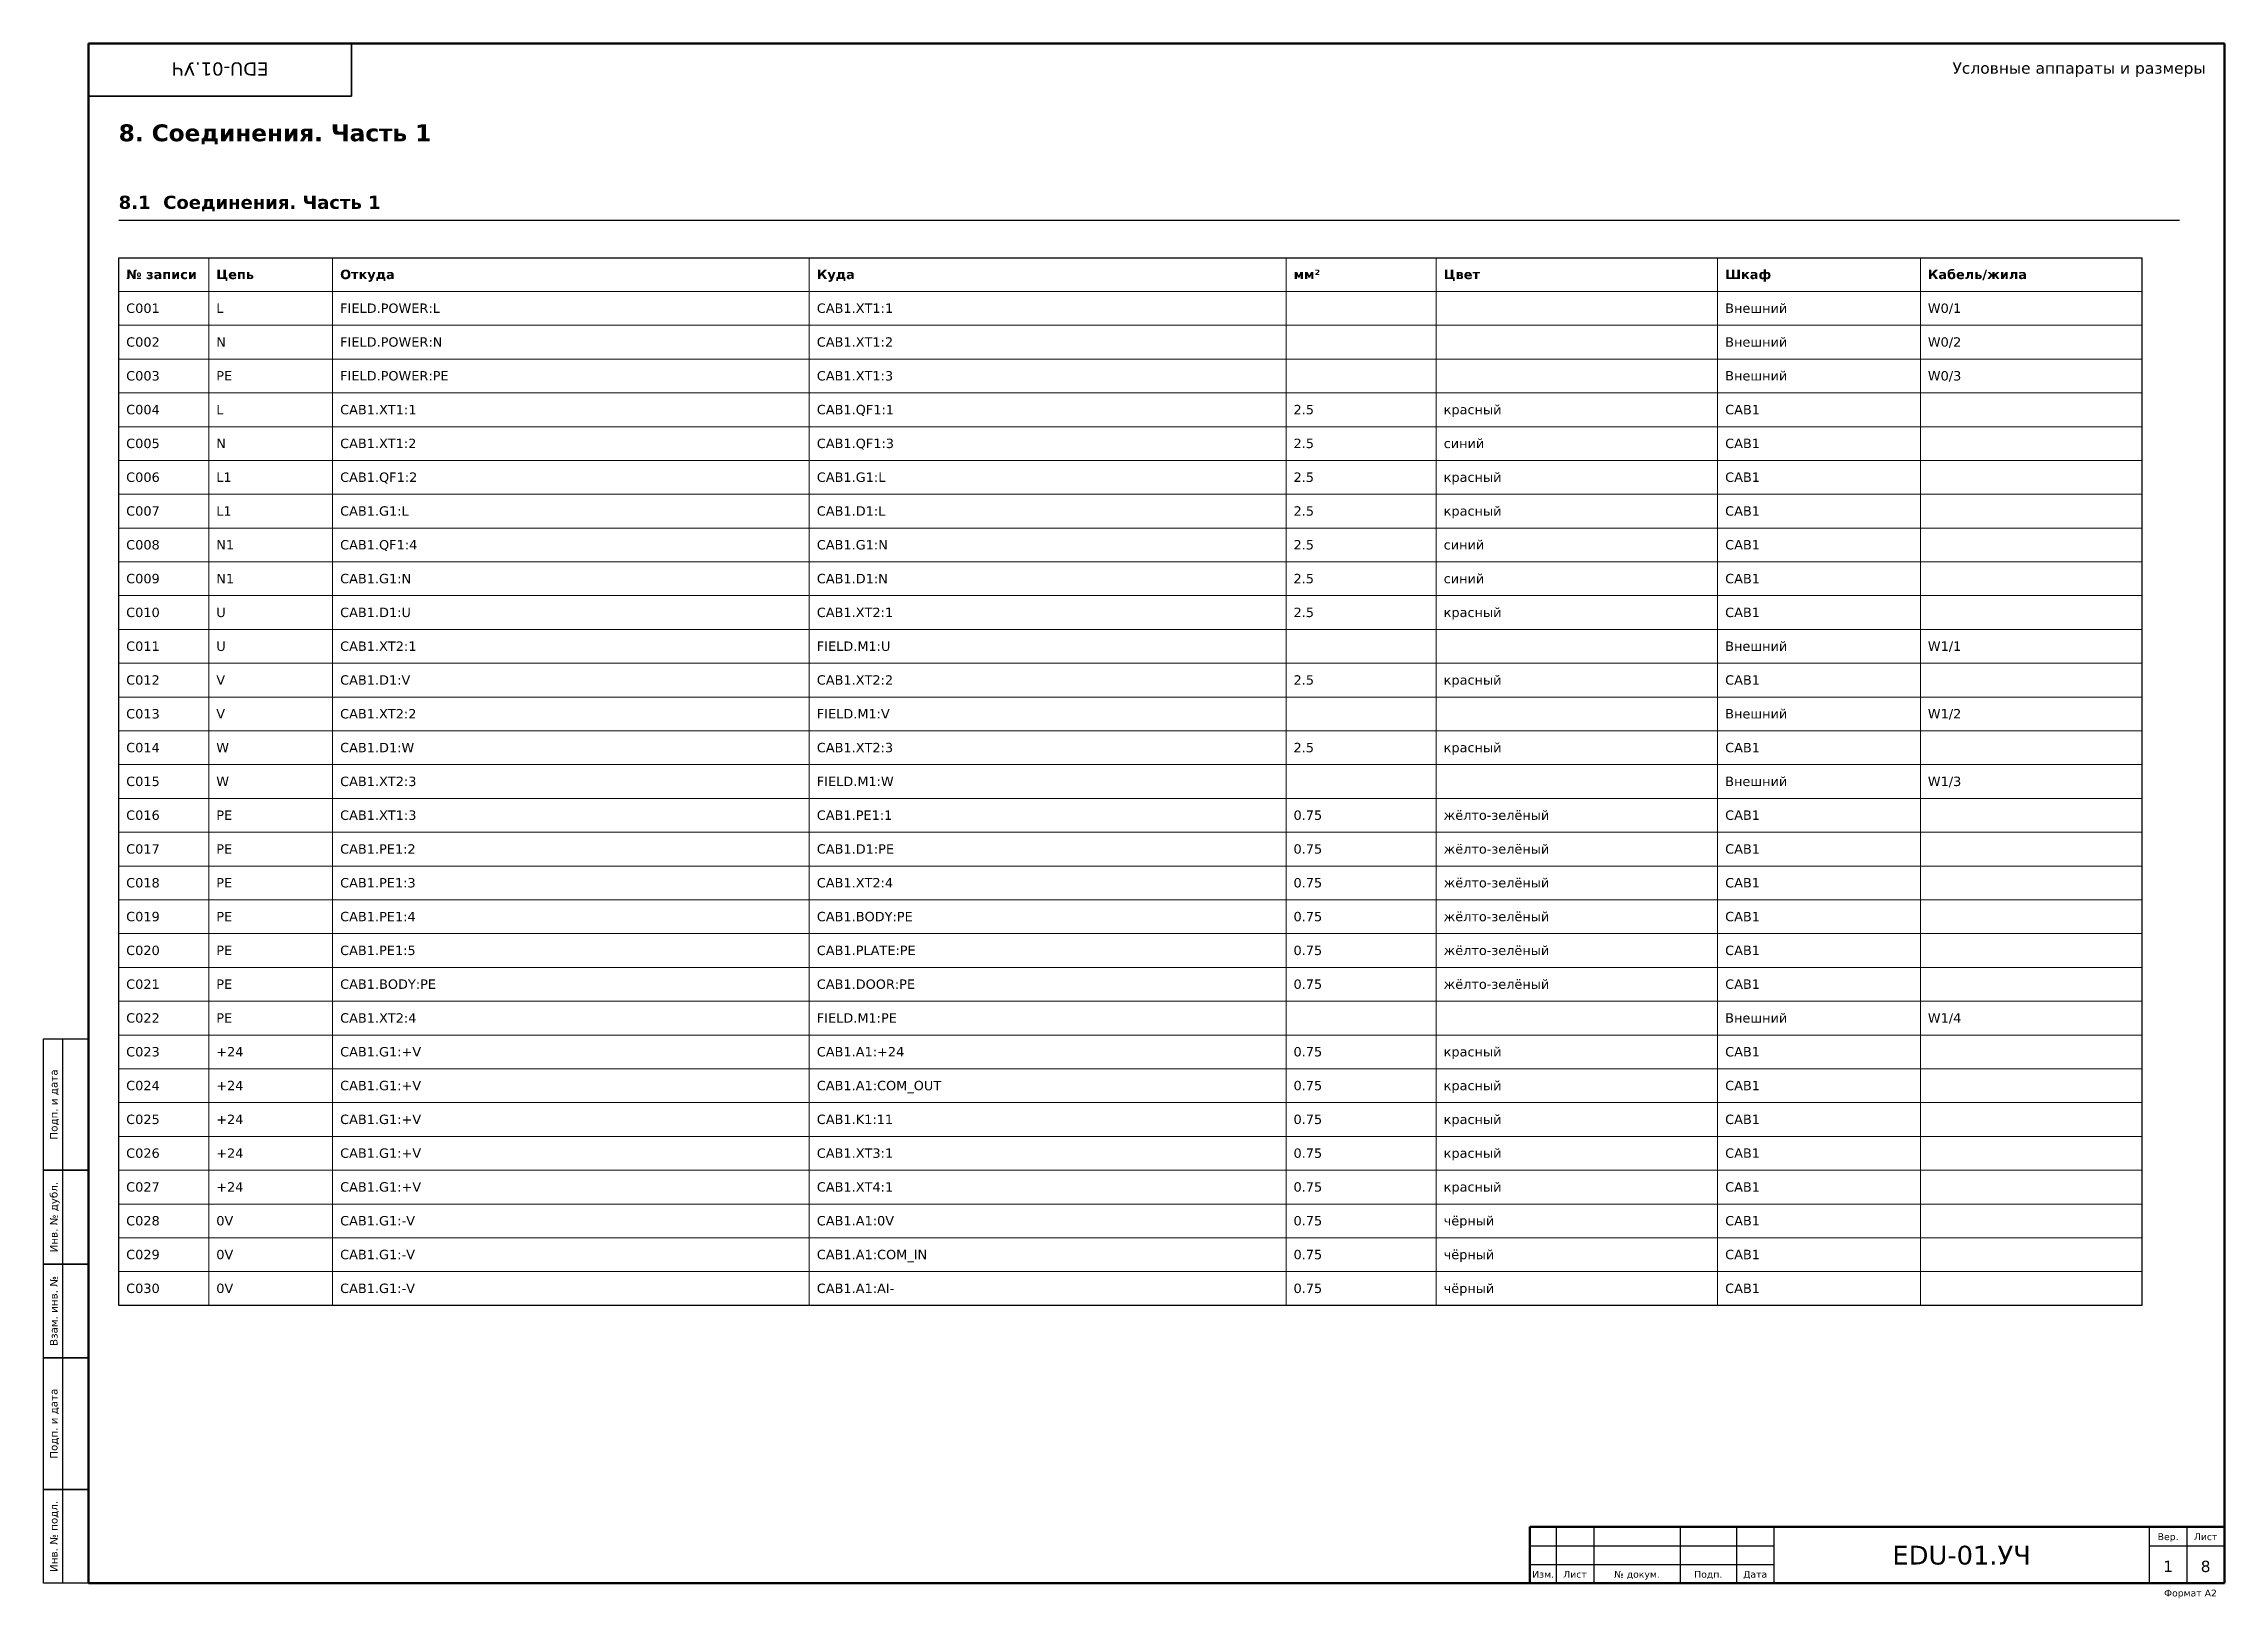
# Model space of a CAD drawing. Header units: millimetres. Extents: x 8 to 589, y 1 to 415.
import ezdxf
from ezdxf.enums import TextEntityAlignment as Align

# ---------------------------------------------------------------- set-up
doc = ezdxf.new("R2010")
doc.units = ezdxf.units.MM
for name, color, linetype in [('FRAME', 7, 'Continuous'), ('NOTES', 7, 'Continuous'), ('TEXT', 7, 'Continuous')]:
    doc.layers.add(name, color=color, linetype=linetype)
doc.styles.add('F', font='DejaVuSans.ttf')
doc.styles.add('FB', font='DejaVuSans-Bold.ttf')

msp = doc.modelspace()

# ---------------------------------------------------------------- linework, layer by layer
at = {"layer": 'FRAME', "lineweight": 50}
for p, q in [((20, 415), (589, 415)), ((20, 5), (20, 415)), ((589, 415), (589, 5)), ((404, 20), (589, 20)), ((404, 5), (404, 20)), ((589, 20), (589, 5)), ((589, 5), (20, 5)), ((589, 5), (404, 5))]:
    msp.add_line(p, q, dxfattribs=at)
at = {"layer": 'FRAME', "lineweight": 35}
for p, q in [((20, 415), (90, 415)), ((20, 401), (20, 415)), ((90, 415), (90, 401)), ((90, 401), (20, 401))]:
    msp.add_line(p, q, dxfattribs=at)
at = {"layer": 'FRAME', "lineweight": 25}
for p, q in [((8, 150), (20, 150)), ((8, 115), (8, 150)), ((13, 150), (13, 115)), ((20, 150), (20, 115)), ((8, 115), (20, 115)), ((8, 90), (8, 115)), ((20, 115), (8, 115)), ((13, 115), (13, 90)), ((20, 115), (20, 90)), ((8, 90), (20, 90)), ((8, 65), (8, 90)), ((20, 90), (8, 90)), ((13, 90), (13, 65)), ((20, 90), (20, 65)), ((8, 65), (20, 65)), ((8, 30), (8, 65)), ((20, 65), (8, 65)), ((13, 65), (13, 30)), ((20, 65), (20, 30)), ((8, 30), (20, 30)), ((8, 5), (8, 30)), ((20, 30), (8, 30)), ((13, 30), (13, 5)), ((20, 30), (20, 5)), ((411, 20), (411, 5)), ((421, 20), (421, 5)), ((444, 20), (444, 5)), ((459, 20), (459, 5)), ((469, 20), (469, 5)), ((569, 20), (569, 5)), ((579, 20), (579, 5)), ((404, 15), (469, 15)), ((569, 15), (589, 15)), ((404, 10), (469, 10)), ((20, 5), (8, 5))]:
    msp.add_line(p, q, dxfattribs=at)
at = {"layer": 'NOTES', "lineweight": 25}
msp.add_line((28, 368), (577, 368), dxfattribs=at)
at = {"layer": 'NOTES', "lineweight": 30}
for p, q in [((28, 358), (567, 358)), ((28, 79), (28, 358)), ((567, 358), (567, 79)), ((567, 79), (28, 79))]:
    msp.add_line(p, q, dxfattribs=at)
at = {"layer": 'NOTES', "lineweight": 20}
for p, q in [((52, 358), (52, 79)), ((85, 358), (85, 79)), ((212, 358), (212, 79)), ((339, 358), (339, 79)), ((379, 358), (379, 79)), ((454, 358), (454, 79)), ((508, 358), (508, 79)), ((28, 349), (567, 349)), ((28, 340), (567, 340)), ((28, 331), (567, 331)), ((28, 322), (567, 322)), ((28, 313), (567, 313)), ((28, 304), (567, 304)), ((28, 295), (567, 295)), ((28, 286), (567, 286)), ((28, 277), (567, 277)), ((28, 268), (567, 268)), ((28, 259), (567, 259)), ((28, 250), (567, 250)), ((28, 241), (567, 241)), ((28, 232), (567, 232)), ((28, 223), (567, 223)), ((28, 214), (567, 214)), ((28, 205), (567, 205)), ((28, 196), (567, 196)), ((28, 187), (567, 187)), ((28, 178), (567, 178)), ((28, 169), (567, 169)), ((28, 160), (567, 160)), ((28, 151), (567, 151)), ((28, 142), (567, 142)), ((28, 133), (567, 133)), ((28, 124), (567, 124)), ((28, 115), (567, 115)), ((28, 106), (567, 106)), ((28, 97), (567, 97)), ((28, 88), (567, 88))]:
    msp.add_line(p, q, dxfattribs=at)

# ---------------------------------------------------------------- texts
at = {"layer": 'FRAME', "style": 'F'}
for s, height, rotation, p in [('EDU-01.УЧ', 3.5, 180, (55, 410)), ('Подп. и дата', 2, 90, (11.7, 132.5)), ('Инв. № дубл.', 2, 90, (11.7, 102.5)), ('Взам. инв. №', 2, 90, (11.7, 77.5)), ('Подп. и дата', 2, 90, (11.7, 47.5)), ('Инв. № подл.', 2, 90, (11.7, 17.5))]:
    msp.add_text(s, height=height, rotation=rotation, dxfattribs=at).set_placement(p, align=Align.CENTER)
for s, height, p in [('Вер.', 1.8, (574, 16.5)), ('Лист', 1.8, (584, 16.5)), ('EDU-01.УЧ', 5, (519, 10)), ('Изм.', 1.8, (407.5, 6.5)), ('Лист', 1.8, (416, 6.5)), ('№ докум.', 1.8, (432.5, 6.5)), ('Подп.', 1.8, (451.5, 6.5)), ('Дата', 1.8, (464, 6.5)), ('1', 3, (574, 8)), ('8', 3, (584, 8))]:
    msp.add_text(s, height=height, dxfattribs=at).set_placement(p, align=Align.CENTER)
msp.add_text('Формат A2', height=1.8, dxfattribs=at).set_placement((587, 1.5), align=Align.RIGHT)
at = {"layer": 'TEXT', "style": 'F'}
msp.add_text('Условные аппараты и размеры', height=3, dxfattribs=at).set_placement((584, 407), align=Align.RIGHT)
at = {"layer": 'TEXT'}
for s, height, style, p in [('8. Соединения. Часть 1', 4.5, 'FB', (28, 389)), ('8.1  Соединения. Часть 1', 3.5, 'FB', (28, 371)), ('№ записи', 2.5, 'FB', (30, 352.3)), ('Цепь', 2.5, 'FB', (54, 352.3)), ('Откуда', 2.5, 'FB', (87, 352.3)), ('Куда', 2.5, 'FB', (214, 352.3)), ('мм²', 2.5, 'FB', (341, 352.3)), ('Цвет', 2.5, 'FB', (381, 352.3)), ('Шкаф', 2.5, 'FB', (456, 352.3)), ('Кабель/жила', 2.5, 'FB', (510, 352.3)), ('C001', 2.5, 'F', (30, 343.3)), ('L', 2.5, 'F', (54, 343.3)), ('FIELD.POWER:L', 2.5, 'F', (87, 343.3)), ('CAB1.XT1:1', 2.5, 'F', (214, 343.3)), ('Внешний', 2.5, 'F', (456, 343.3)), ('W0/1', 2.5, 'F', (510, 343.3)), ('C002', 2.5, 'F', (30, 334.3)), ('N', 2.5, 'F', (54, 334.3)), ('FIELD.POWER:N', 2.5, 'F', (87, 334.3)), ('CAB1.XT1:2', 2.5, 'F', (214, 334.3)), ('Внешний', 2.5, 'F', (456, 334.3)), ('W0/2', 2.5, 'F', (510, 334.3)), ('C003', 2.5, 'F', (30, 325.3)), ('PE', 2.5, 'F', (54, 325.3)), ('FIELD.POWER:PE', 2.5, 'F', (87, 325.3)), ('CAB1.XT1:3', 2.5, 'F', (214, 325.3)), ('Внешний', 2.5, 'F', (456, 325.3)), ('W0/3', 2.5, 'F', (510, 325.3)), ('C004', 2.5, 'F', (30, 316.3)), ('L', 2.5, 'F', (54, 316.3)), ('CAB1.XT1:1', 2.5, 'F', (87, 316.3)), ('CAB1.QF1:1', 2.5, 'F', (214, 316.3)), ('2.5', 2.5, 'F', (341, 316.3)), ('красный', 2.5, 'F', (381, 316.3)), ('CAB1', 2.5, 'F', (456, 316.3)), ('C005', 2.5, 'F', (30, 307.3)), ('N', 2.5, 'F', (54, 307.3)), ('CAB1.XT1:2', 2.5, 'F', (87, 307.3)), ('CAB1.QF1:3', 2.5, 'F', (214, 307.3)), ('2.5', 2.5, 'F', (341, 307.3)), ('синий', 2.5, 'F', (381, 307.3)), ('CAB1', 2.5, 'F', (456, 307.3)), ('C006', 2.5, 'F', (30, 298.3)), ('L1', 2.5, 'F', (54, 298.3)), ('CAB1.QF1:2', 2.5, 'F', (87, 298.3)), ('CAB1.G1:L', 2.5, 'F', (214, 298.3)), ('2.5', 2.5, 'F', (341, 298.3)), ('красный', 2.5, 'F', (381, 298.3)), ('CAB1', 2.5, 'F', (456, 298.3)), ('C007', 2.5, 'F', (30, 289.3)), ('L1', 2.5, 'F', (54, 289.3)), ('CAB1.G1:L', 2.5, 'F', (87, 289.3)), ('CAB1.D1:L', 2.5, 'F', (214, 289.3)), ('2.5', 2.5, 'F', (341, 289.3)), ('красный', 2.5, 'F', (381, 289.3)), ('CAB1', 2.5, 'F', (456, 289.3)), ('C008', 2.5, 'F', (30, 280.3)), ('N1', 2.5, 'F', (54, 280.3)), ('CAB1.QF1:4', 2.5, 'F', (87, 280.3)), ('CAB1.G1:N', 2.5, 'F', (214, 280.3)), ('2.5', 2.5, 'F', (341, 280.3)), ('синий', 2.5, 'F', (381, 280.3)), ('CAB1', 2.5, 'F', (456, 280.3)), ('C009', 2.5, 'F', (30, 271.3)), ('N1', 2.5, 'F', (54, 271.3)), ('CAB1.G1:N', 2.5, 'F', (87, 271.3)), ('CAB1.D1:N', 2.5, 'F', (214, 271.3)), ('2.5', 2.5, 'F', (341, 271.3)), ('синий', 2.5, 'F', (381, 271.3)), ('CAB1', 2.5, 'F', (456, 271.3)), ('C010', 2.5, 'F', (30, 262.3)), ('U', 2.5, 'F', (54, 262.3)), ('CAB1.D1:U', 2.5, 'F', (87, 262.3)), ('CAB1.XT2:1', 2.5, 'F', (214, 262.3)), ('2.5', 2.5, 'F', (341, 262.3)), ('красный', 2.5, 'F', (381, 262.3)), ('CAB1', 2.5, 'F', (456, 262.3)), ('C011', 2.5, 'F', (30, 253.3)), ('U', 2.5, 'F', (54, 253.3)), ('CAB1.XT2:1', 2.5, 'F', (87, 253.3)), ('FIELD.M1:U', 2.5, 'F', (214, 253.3)), ('Внешний', 2.5, 'F', (456, 253.3)), ('W1/1', 2.5, 'F', (510, 253.3)), ('C012', 2.5, 'F', (30, 244.3)), ('V', 2.5, 'F', (54, 244.3)), ('CAB1.D1:V', 2.5, 'F', (87, 244.3)), ('CAB1.XT2:2', 2.5, 'F', (214, 244.3)), ('2.5', 2.5, 'F', (341, 244.3)), ('красный', 2.5, 'F', (381, 244.3)), ('CAB1', 2.5, 'F', (456, 244.3)), ('C013', 2.5, 'F', (30, 235.3)), ('V', 2.5, 'F', (54, 235.3)), ('CAB1.XT2:2', 2.5, 'F', (87, 235.3)), ('FIELD.M1:V', 2.5, 'F', (214, 235.3)), ('Внешний', 2.5, 'F', (456, 235.3)), ('W1/2', 2.5, 'F', (510, 235.3)), ('C014', 2.5, 'F', (30, 226.3)), ('W', 2.5, 'F', (54, 226.3)), ('CAB1.D1:W', 2.5, 'F', (87, 226.3)), ('CAB1.XT2:3', 2.5, 'F', (214, 226.3)), ('2.5', 2.5, 'F', (341, 226.3)), ('красный', 2.5, 'F', (381, 226.3)), ('CAB1', 2.5, 'F', (456, 226.3)), ('C015', 2.5, 'F', (30, 217.3)), ('W', 2.5, 'F', (54, 217.3)), ('CAB1.XT2:3', 2.5, 'F', (87, 217.3)), ('FIELD.M1:W', 2.5, 'F', (214, 217.3)), ('Внешний', 2.5, 'F', (456, 217.3)), ('W1/3', 2.5, 'F', (510, 217.3)), ('C016', 2.5, 'F', (30, 208.3)), ('PE', 2.5, 'F', (54, 208.3)), ('CAB1.XT1:3', 2.5, 'F', (87, 208.3)), ('CAB1.PE1:1', 2.5, 'F', (214, 208.3)), ('0.75', 2.5, 'F', (341, 208.3)), ('жёлто-зелёный', 2.5, 'F', (381, 208.3)), ('CAB1', 2.5, 'F', (456, 208.3)), ('C017', 2.5, 'F', (30, 199.3)), ('PE', 2.5, 'F', (54, 199.3)), ('CAB1.PE1:2', 2.5, 'F', (87, 199.3)), ('CAB1.D1:PE', 2.5, 'F', (214, 199.3)), ('0.75', 2.5, 'F', (341, 199.3)), ('жёлто-зелёный', 2.5, 'F', (381, 199.3)), ('CAB1', 2.5, 'F', (456, 199.3)), ('C018', 2.5, 'F', (30, 190.3)), ('PE', 2.5, 'F', (54, 190.3)), ('CAB1.PE1:3', 2.5, 'F', (87, 190.3)), ('CAB1.XT2:4', 2.5, 'F', (214, 190.3)), ('0.75', 2.5, 'F', (341, 190.3)), ('жёлто-зелёный', 2.5, 'F', (381, 190.3)), ('CAB1', 2.5, 'F', (456, 190.3)), ('C019', 2.5, 'F', (30, 181.3)), ('PE', 2.5, 'F', (54, 181.3)), ('CAB1.PE1:4', 2.5, 'F', (87, 181.3)), ('CAB1.BODY:PE', 2.5, 'F', (214, 181.3)), ('0.75', 2.5, 'F', (341, 181.3)), ('жёлто-зелёный', 2.5, 'F', (381, 181.3)), ('CAB1', 2.5, 'F', (456, 181.3)), ('C020', 2.5, 'F', (30, 172.3)), ('PE', 2.5, 'F', (54, 172.3)), ('CAB1.PE1:5', 2.5, 'F', (87, 172.3)), ('CAB1.PLATE:PE', 2.5, 'F', (214, 172.3)), ('0.75', 2.5, 'F', (341, 172.3)), ('жёлто-зелёный', 2.5, 'F', (381, 172.3)), ('CAB1', 2.5, 'F', (456, 172.3)), ('C021', 2.5, 'F', (30, 163.3)), ('PE', 2.5, 'F', (54, 163.3)), ('CAB1.BODY:PE', 2.5, 'F', (87, 163.3)), ('CAB1.DOOR:PE', 2.5, 'F', (214, 163.3)), ('0.75', 2.5, 'F', (341, 163.3)), ('жёлто-зелёный', 2.5, 'F', (381, 163.3)), ('CAB1', 2.5, 'F', (456, 163.3)), ('Внешний', 2.5, 'F', (456, 154.3)), ('C022', 2.5, 'F', (30, 154.3)), ('PE', 2.5, 'F', (54, 154.3)), ('CAB1.XT2:4', 2.5, 'F', (87, 154.3)), ('FIELD.M1:PE', 2.5, 'F', (214, 154.3)), ('W1/4', 2.5, 'F', (510, 154.3)), ('C023', 2.5, 'F', (30, 145.3)), ('+24', 2.5, 'F', (54, 145.3)), ('CAB1.G1:+V', 2.5, 'F', (87, 145.3)), ('CAB1.A1:+24', 2.5, 'F', (214, 145.3)), ('0.75', 2.5, 'F', (341, 145.3)), ('красный', 2.5, 'F', (381, 145.3)), ('CAB1', 2.5, 'F', (456, 145.3)), ('C024', 2.5, 'F', (30, 136.3)), ('+24', 2.5, 'F', (54, 136.3)), ('CAB1.G1:+V', 2.5, 'F', (87, 136.3)), ('CAB1.A1:COM_OUT', 2.5, 'F', (214, 136.3)), ('0.75', 2.5, 'F', (341, 136.3)), ('красный', 2.5, 'F', (381, 136.3)), ('CAB1', 2.5, 'F', (456, 136.3)), ('C025', 2.5, 'F', (30, 127.3)), ('+24', 2.5, 'F', (54, 127.3)), ('CAB1.G1:+V', 2.5, 'F', (87, 127.3)), ('CAB1.K1:11', 2.5, 'F', (214, 127.3)), ('0.75', 2.5, 'F', (341, 127.3)), ('красный', 2.5, 'F', (381, 127.3)), ('CAB1', 2.5, 'F', (456, 127.3)), ('C026', 2.5, 'F', (30, 118.3)), ('+24', 2.5, 'F', (54, 118.3)), ('CAB1.G1:+V', 2.5, 'F', (87, 118.3)), ('CAB1.XT3:1', 2.5, 'F', (214, 118.3)), ('0.75', 2.5, 'F', (341, 118.3)), ('красный', 2.5, 'F', (381, 118.3)), ('CAB1', 2.5, 'F', (456, 118.3)), ('C027', 2.5, 'F', (30, 109.3)), ('+24', 2.5, 'F', (54, 109.3)), ('CAB1.G1:+V', 2.5, 'F', (87, 109.3)), ('CAB1.XT4:1', 2.5, 'F', (214, 109.3)), ('0.75', 2.5, 'F', (341, 109.3)), ('красный', 2.5, 'F', (381, 109.3)), ('CAB1', 2.5, 'F', (456, 109.3)), ('C028', 2.5, 'F', (30, 100.3)), ('0V', 2.5, 'F', (54, 100.3)), ('CAB1.G1:-V', 2.5, 'F', (87, 100.3)), ('CAB1.A1:0V', 2.5, 'F', (214, 100.3)), ('0.75', 2.5, 'F', (341, 100.3)), ('чёрный', 2.5, 'F', (381, 100.3)), ('CAB1', 2.5, 'F', (456, 100.3)), ('C029', 2.5, 'F', (30, 91.3)), ('0V', 2.5, 'F', (54, 91.3)), ('CAB1.G1:-V', 2.5, 'F', (87, 91.3)), ('CAB1.A1:COM_IN', 2.5, 'F', (214, 91.3)), ('0.75', 2.5, 'F', (341, 91.3)), ('чёрный', 2.5, 'F', (381, 91.3)), ('CAB1', 2.5, 'F', (456, 91.3)), ('C030', 2.5, 'F', (30, 82.3)), ('0V', 2.5, 'F', (54, 82.3)), ('CAB1.G1:-V', 2.5, 'F', (87, 82.3)), ('CAB1.A1:AI-', 2.5, 'F', (214, 82.3)), ('0.75', 2.5, 'F', (341, 82.3)), ('чёрный', 2.5, 'F', (381, 82.3)), ('CAB1', 2.5, 'F', (456, 82.3))]:
    msp.add_text(s, height=height, dxfattribs=dict(at, style=style)).set_placement(p)

doc.saveas('drawing.dxf')
